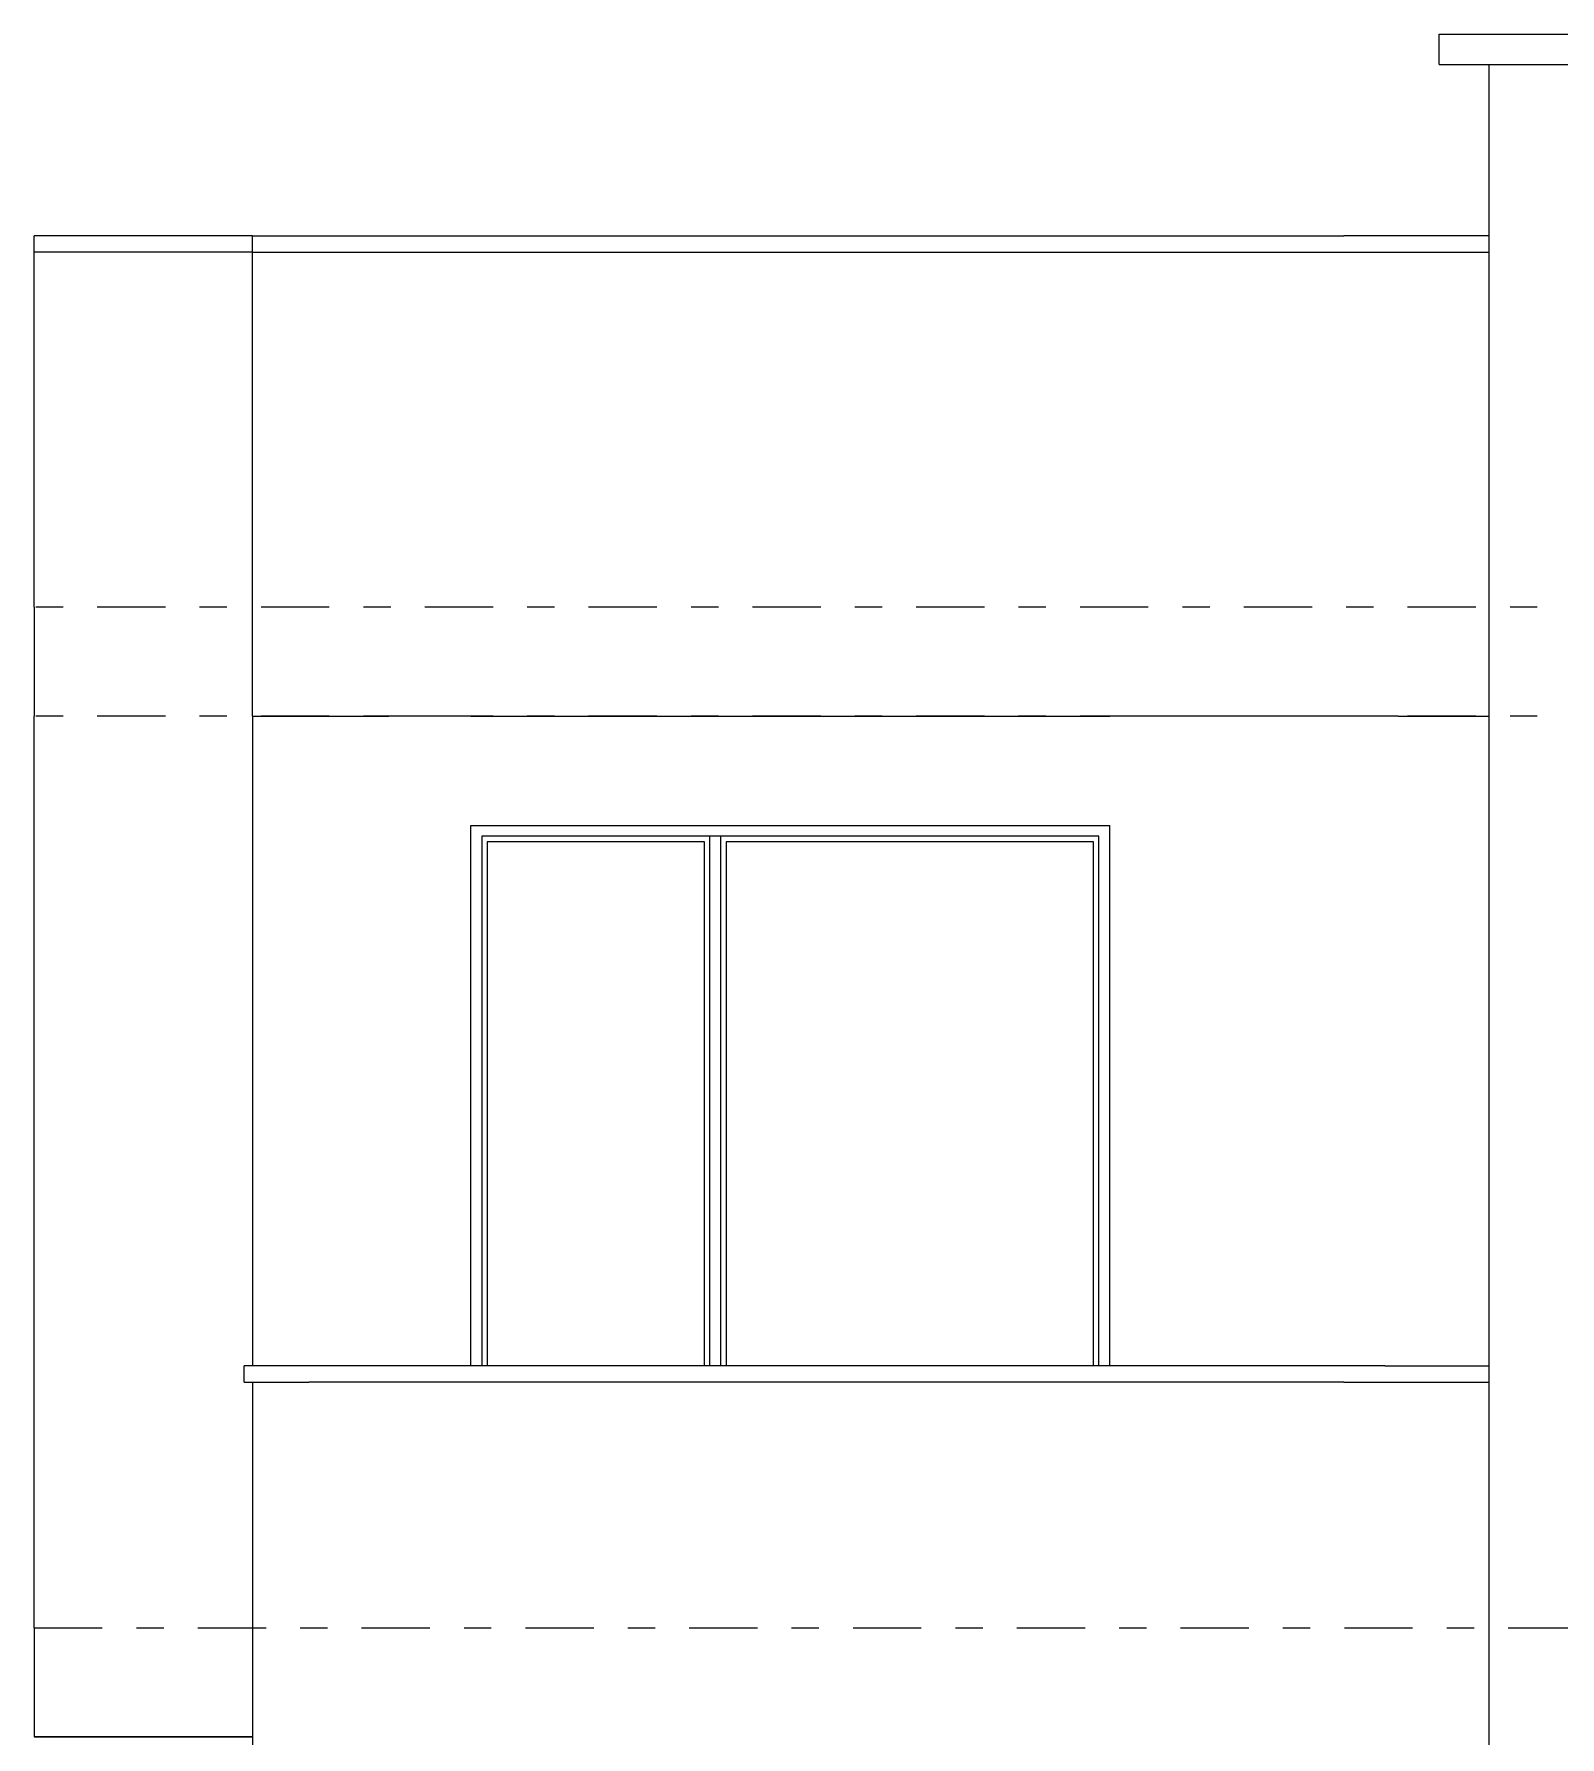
# Model space of a CAD drawing. Header units: metres. Extents: x 294 to 1101, y -498 to -355.
# Drawn here: x 487.99 to 493.58, y -467.62 to -461.38 of the extents above; entities that cross this region are included whole.
import ezdxf

# ---------------------------------------------------------------- set-up
doc = ezdxf.new("R2010")
doc.units = ezdxf.units.M
doc.linetypes.add('DASHDOT2', pattern=[0.5, 0.25, -0.125, 0, -0.125])
doc.layers.add('19-JARDINERIA', color=80, linetype='Continuous', lineweight=0)
doc.layers.add('roof', color=16, linetype='DASHDOT2', lineweight=18)
doc.layers.add('win', color=206, linetype='Continuous')

msp = doc.modelspace()

# ---------------------------------------------------------------- linework, layer by layer
for p, q in [((493.1418, -461.4915), (493.1418, -461.3805)), ((493.1418, -461.3805), (493.7493, -461.3805)), ((493.1418, -461.4915), (493.3238, -461.4915)), ((493.3238, -461.4915), (493.3238, -462.12)), ((493.3238, -461.4915), (493.7493, -461.4915)), ((488.7948, -462.18), (488.7948, -462.12)), ((488.7948, -462.12), (492.7923, -462.12)), ((493.3238, -462.12), (492.7923, -462.12)), ((493.3238, -462.12), (493.3238, -462.18)), ((488.7948, -462.18), (488.9948, -462.18)), ((488.7948, -463.28), (488.7948, -462.18)), ((488.9948, -462.18), (492.7923, -462.18)), ((492.7923, -462.18), (493.3238, -462.18)), ((493.3238, -462.18), (493.3238, -463.28)), ((488.7948, -463.48), (488.7948, -463.28)), ((493.3238, -463.28), (493.3238, -463.48)), ((488.7948, -463.88), (488.7948, -463.48)), ((493.3238, -463.48), (493.3238, -463.88)), ((488.7948, -463.88), (489.2948, -463.88)), ((489.5952, -463.88), (489.2948, -463.88)), ((489.5952, -463.88), (491.9356, -463.88)), ((492.4923, -463.88), (491.9356, -463.88)), ((492.9923, -463.88), (492.4923, -463.88)), ((492.9923, -463.88), (493.3048, -463.88)), ((493.3048, -463.88), (493.3238, -463.88)), ((493.3238, -463.88), (493.3238, -464.28)), ((489.5952, -464.28), (491.9356, -464.28)), ((489.5952, -466.2598), (489.5952, -464.28)), ((491.9356, -466.2598), (491.9356, -464.28)), ((493.3238, -464.28), (493.3238, -466.2598)), ((488.7648, -466.3199), (488.7648, -466.2598)), ((488.7948, -466.2598), (488.7648, -466.2598)), ((488.8867, -466.2598), (488.7948, -466.2598)), ((489.0017, -466.2598), (488.8867, -466.2598)), ((489.2948, -466.2598), (489.0017, -466.2598)), ((489.5952, -466.2598), (489.2948, -466.2598)), ((489.6352, -466.2598), (489.5952, -466.2598)), ((489.6552, -466.2598), (489.6352, -466.2598)), ((490.4504, -466.2598), (489.6552, -466.2598)), ((490.4704, -466.2598), (490.4504, -466.2598)), ((490.5104, -466.2598), (490.4704, -466.2598)), ((490.5304, -466.2598), (490.5104, -466.2598)), ((491.8756, -466.2598), (490.5304, -466.2598)), ((491.8956, -466.2598), (491.8756, -466.2598)), ((491.9356, -466.2598), (491.8956, -466.2598)), ((492.4923, -466.2598), (491.9356, -466.2598)), ((492.7723, -466.2598), (492.4923, -466.2598)), ((492.7923, -466.2598), (492.7723, -466.2598)), ((492.9423, -466.2598), (492.7923, -466.2598)), ((492.9423, -466.2598), (492.9923, -466.2598)), ((492.9923, -466.2598), (493.3048, -466.2598)), ((493.3048, -466.2598), (493.3238, -466.2598)), ((493.3238, -466.2598), (493.3238, -466.3199)), ((488.7648, -466.3199), (488.7948, -466.3199)), ((488.7948, -466.3199), (488.7948, -467.22)), ((488.7948, -466.3199), (488.8867, -466.3199)), ((488.8867, -466.3199), (489.0017, -466.3199)), ((492.7723, -466.3199), (489.0017, -466.3199)), ((492.7923, -466.3199), (492.7723, -466.3199)), ((492.7923, -466.3199), (492.9423, -466.3199)), ((492.9423, -466.3199), (493.3238, -466.3199)), ((493.3238, -466.3199), (493.3238, -467.22)), ((488.7948, -467.22), (488.7948, -467.23)), ((488.7948, -467.23), (488.7948, -467.61)), ((493.3238, -467.22), (493.3238, -467.6189)), ((488.7948, -467.61), (488.7948, -467.6189)), ((488.7948, -467.6189), (488.7948, -467.62)), ((488.7948, -467.62), (488.7948, -470.96)), ((493.3238, -467.6189), (493.3238, -467.62)), ((493.3238, -467.62), (493.3238, -470.96))]:
    msp.add_line(p, q)
at = {"layer": '19-JARDINERIA', "color": 251}
for p, q in [((487.9948, -462.18), (487.9948, -462.12)), ((488.7948, -462.12), (487.9948, -462.12)), ((488.7948, -462.18), (487.9948, -462.18)), ((487.9948, -463.28), (487.9948, -462.18)), ((487.9948, -463.48), (487.9948, -463.28)), ((487.9948, -463.48), (487.9948, -463.88)), ((487.9948, -467.22), (487.9948, -463.88)), ((488.7948, -463.88), (488.7948, -466.2598)), ((487.9948, -467.22), (487.9948, -467.6189)), ((487.9948, -467.6189), (488.7948, -467.6189)), ((487.9948, -467.6189), (487.9948, -467.62)), ((487.9948, -467.62), (488.7948, -467.62))]:
    msp.add_line(p, q, dxfattribs=at)
at = {"layer": 'roof'}
for p, q in [((504.6764, -463.48), (487.9948, -463.48)), ((504.6764, -463.88), (487.9948, -463.88)), ((487.9948, -467.22), (504.6764, -467.22))]:
    msp.add_line(p, q, dxfattribs=at)
at = {"layer": 'win'}
for p, q in [((489.6352, -464.32), (489.6352, -466.2598)), ((490.4704, -464.32), (489.6352, -464.32)), ((489.6552, -464.34), (489.6552, -466.2598)), ((490.4504, -464.34), (489.6552, -464.34)), ((490.4504, -466.2598), (490.4504, -464.34)), ((490.4704, -466.2598), (490.4704, -464.32)), ((490.5104, -464.32), (490.4704, -464.32)), ((491.8956, -464.32), (490.5104, -464.32)), ((490.5104, -466.2598), (490.5104, -464.32)), ((490.5304, -464.34), (490.5304, -466.2598)), ((491.8756, -464.34), (490.5304, -464.34)), ((491.8756, -466.2598), (491.8756, -464.34)), ((491.8956, -466.2598), (491.8956, -464.32))]:
    msp.add_line(p, q, dxfattribs=at)

doc.saveas('drawing.dxf')
